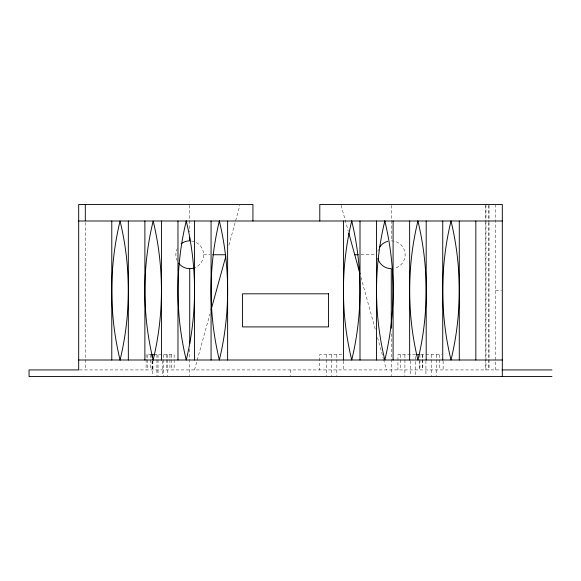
<?xml version="1.0" encoding="UTF-8"?>
<svg xmlns="http://www.w3.org/2000/svg" width="581" height="581" viewBox="0 0 581 581"><rect width="100%" height="100%" fill="white"/><g stroke="black" fill="none" stroke-linecap="round" stroke-linejoin="round"><path stroke-width="0.44" stroke-dasharray="2.9 2.18" d="M194.526 369.93L209.923 314.03M228.885 245.218L239.873 205.318M203.626 254.754L209.959 254.754M361.084 254.754L375.566 254.754M495.687 290.5L501.483 290.5M151.372 354.708L146.107 354.708L146.107 369.93M153.798 354.708L174.14 354.708L174.14 369.93M341.853 354.708L319.623 354.708L319.623 369.93M415.589 354.708L397.956 354.708L397.956 369.93M420.811 354.708L441.538 354.708M79.517 369.93L501.483 369.93M341.127 205.318L348.295 231.34M360.975 277.377L375.406 329.747M377.57 337.612L383.344 358.571M383.591 359.45L386.474 369.93M495.687 204.454L495.687 369.93M489.049 205.354L489.049 221.637M489.049 222.538L489.049 369.93M488.759 205.354L488.759 221.637M488.759 222.538L488.759 369.93M485.977 204.454L485.977 219.829M485.977 220.729L485.977 369.93M485.76 205.354L485.76 221.637M485.76 222.538L485.76 369.93M443.136 360.975L443.136 369.93M439.643 354.708L439.643 369.93M436.513 354.708L436.513 375.675M431.218 354.708L431.218 375.675M425.924 360.823L425.924 375.675M422.794 354.708L422.794 369.93M422.452 354.708L422.452 369.93M419.918 354.708L419.918 369.93M419.308 360.975L419.308 369.93M415.502 356.451L415.502 375.675M410.208 360.823L410.208 375.675M404.906 354.708L404.906 375.675M400.491 354.708L400.491 369.93M391.274 205.34L391.274 240.861A13.9 13.9 0 0 1 394.869 268.182M391.274 333.763L391.274 375.718M343.451 360.975L343.451 369.93M336.835 354.708L336.835 375.675M331.54 354.708L331.54 375.675M326.246 354.708L326.246 375.675M290.5 369.93L290.5 375.718M189.726 205.34L189.726 231.979M189.726 349.13L189.726 375.718M171.526 354.708L171.526 369.93M169.935 354.708L169.935 369.93M167.517 354.708L167.517 375.675M166.442 354.708L166.442 369.93M163.319 354.708L163.319 375.675M162.222 360.823L162.222 375.675M158.017 354.708L158.017 375.675M156.928 354.708L156.928 375.675M152.919 360.975L152.919 369.93M152.723 360.823L152.723 375.675M152.062 360.975L152.062 369.93M150.312 354.708L150.312 369.93M147.705 354.708L147.705 369.93M85.313 222.538L85.313 369.93M377.846 251.159A13.9 13.9 0 0 1 378.434 249.438M191.541 240.977A13.9 13.9 0 0 1 195.042 267.601M177.263 260.905A13.9 13.9 0 0 1 177.263 248.603"/><path stroke-width="0.87" d="M211.128 309.658L225.777 256.497M78.689 220.998L502.311 220.998M212.675 254.754L225.348 254.754M354.744 254.754L358.368 254.754M151.902 354.708L154.938 354.708M416.33 354.708L419.039 354.708M78.689 360.002L502.311 360.002M502.311 369.93L551.95 369.93M551.95 376.546L29.05 376.546L29.05 369.93L78.689 369.93L78.689 204.454L252.938 204.454L252.938 220.998M348.774 233.075L360.017 273.898M502.311 376.546L502.311 204.454L319.79 204.454L319.79 220.998M475.832 220.998L475.832 360.002M459.288 220.998L459.288 360.002M442.737 220.998L442.737 360.002M426.193 220.998L426.193 360.002M409.641 220.998L409.641 360.002M393.097 220.998L393.097 360.002M391.274 328.338L391.274 268.654A13.9 13.9 0 0 1 377.846 258.356M376.546 220.998L376.546 360.002M360.002 220.998L360.002 360.002M343.451 220.998L343.451 360.002M227.621 220.998L227.621 360.002M211.07 220.998L211.07 360.002M194.526 220.998L194.526 360.002M189.726 237.309L189.726 240.861A13.9 13.9 0 0 0 181.265 243.73M189.726 268.654L189.726 343.705M177.975 220.998L177.975 360.002M161.431 220.998L161.431 360.002M152.062 354.708L152.062 357.388M144.88 220.998L144.88 360.002M128.336 220.998L128.336 360.002M111.784 220.998L111.784 360.002M85.313 204.454L85.313 220.729M379.713 247.041A13.9 13.9 0 0 1 387.68 241.333M193.32 268.182A13.9 13.9 0 0 1 178.701 263.222M328.563 293.812L242.509 293.812L242.509 326.907L328.563 326.907L328.563 293.812M351.723 220.998A296.034 296.034 0 0 0 351.723 360.002A296.034 296.034 0 0 0 351.723 220.998M384.818 220.998A296.034 296.034 0 0 0 384.818 360.002A296.034 296.034 0 0 0 384.818 220.998M417.913 220.998A296.034 296.034 0 0 0 417.913 360.002A296.034 296.034 0 0 0 417.913 220.998M451.009 220.998A296.034 296.034 0 0 0 451.009 360.002A296.034 296.034 0 0 0 451.009 220.998M120.064 360.002A296.034 296.034 0 0 0 120.064 220.998A296.034 296.034 0 0 0 120.064 360.002M153.159 360.002A296.034 296.034 0 0 0 153.159 220.998A296.034 296.034 0 0 0 153.159 360.002M186.254 220.998A296.034 296.034 0 0 0 186.254 360.002A296.034 296.034 0 0 0 186.254 220.998M219.349 220.998A296.034 296.034 0 0 0 219.349 360.002A296.034 296.034 0 0 0 219.349 220.998"/></g></svg>
